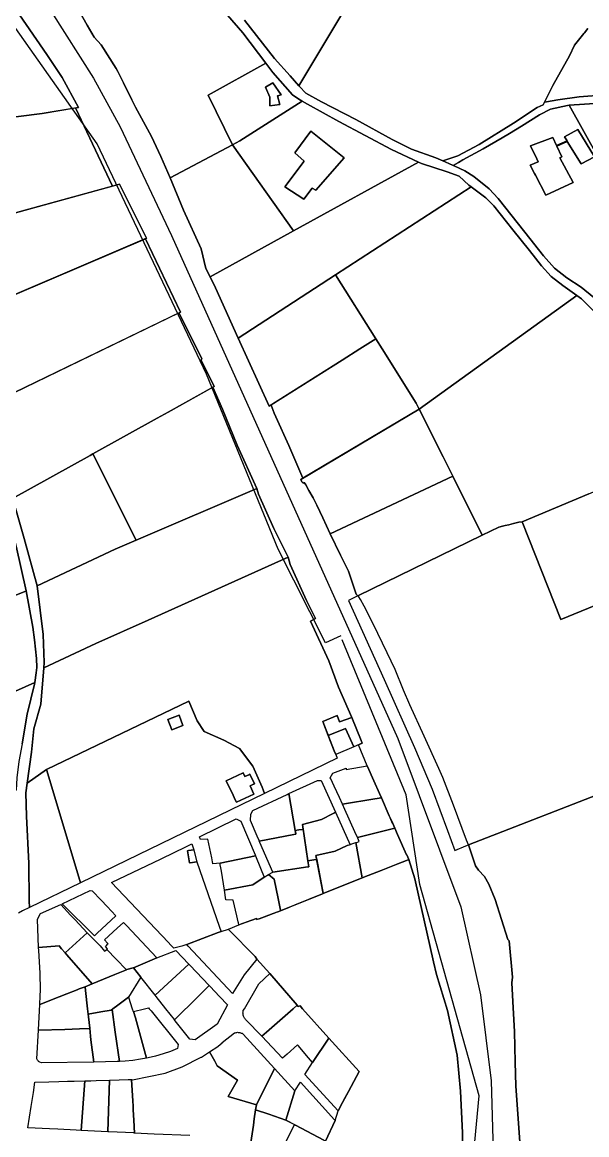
# Model space of a CAD drawing. Header units: metres. Extents: x 3 to 1027712, y 40 to 4430649.
# Drawn here: x 511959 to 512282, y 4409849 to 4410487 of the extents above; entities that cross this region are included whole.
import ezdxf

# ---------------------------------------------------------------- set-up
doc = ezdxf.new("R2010")
doc.units = ezdxf.units.M
doc.header["$MEASUREMENT"] = 0
doc.layers.add('A.ES.SDGC.CP.07003.cadastralparcel — CadastralParcel', color=1, linetype='Continuous')
doc.layers.add('Carreteras_5_km', color=2, linetype='Continuous', lineweight=30)
doc.layers.add('Tuberias_distribucion_agua_ABAQUA', color=5, linetype='Continuous', lineweight=30)

msp = doc.modelspace()

# ---------------------------------------------------------------- linework, layer by layer
at = {"layer": 'A.ES.SDGC.CP.07003.cadastralparcel — CadastralParcel', "color": 7, "linetype": 'Continuous', "flags": 128}
for points in [[(512162.46, 4410526.38), (512117.17, 4410450.71), (512112.26, 4410456.38), (512103.37, 4410466.28), (512086.21, 4410488.32)], [(512282.85, 4410483.52), (512280.93, 4410481.14), (512280.52, 4410480.63), (512275.09, 4410473.94), (512272.25, 4410467.93), (512262.84, 4410450.81), (512257.97, 4410441.28), (512257.2, 4410439.78), (512257.2, 4410439.78), (512253.74, 4410438.2), (512240.17, 4410429.31), (512220.62, 4410417.06), (512208.37, 4410410.5), (512199.74, 4410407.63), (512195.69, 4410409.34), (512181.71, 4410414.33), (512170.68, 4410419.84), (512149.84, 4410431.48), (512130.23, 4410441.48), (512121.25, 4410446.58), (512117.57, 4410450.25), (512117.17, 4410450.71), (512162.46, 4410526.38)], [(512211.25, 4409830.35), (512211.04, 4409850.55), (512209.84, 4409874.42), (512207.97, 4409895.04), (512202.39, 4409920.65), (512196.09, 4409941.16), (512194.37, 4409948.48), (512183.68, 4409996.14), (512180.24, 4410007.15), (512179.05, 4410009.82), (512179.02, 4410009.88), (512173.79, 4410021.56), (512172.22, 4410025.06), (512171.04, 4410027.74), (512170.57, 4410028.79), (512170.43, 4410029.12), (512169.2, 4410031.92), (512169.06, 4410032.24), (512165.13, 4410041.16), (512164.54, 4410042.51), (512163.47, 4410044.95), (512162.73, 4410046.63), (512161.05, 4410050.45), (512160.27, 4410052.22), (512156.65, 4410060.43), (512156.43, 4410060.92), (512151.52, 4410072.95), (512153.52, 4410073.82), (512152.91, 4410075.36), (512147.68, 4410088.51), (512140, 4410105.98), (512134.38, 4410120.97), (512123.93, 4410143.88), (512126.88, 4410145.35), (512121.72, 4410155.66), (512112.35, 4410176.29), (512111.15, 4410180.54), (512102.97, 4410196.91), (512094.07, 4410216.6), (512093.26, 4410219.89), (512081.88, 4410244.72), (512073.44, 4410265.35), (512068.06, 4410277.89), (512068.82, 4410278.31), (512061.25, 4410293.47), (512061.72, 4410294.41), (512048.54, 4410320.49), (512049.38, 4410320.89), (512029.37, 4410363), (512030.04, 4410363.28), (512014.42, 4410394.34), (512010.51, 4410393.26), (511989.37, 4410438.06), (511991.03, 4410438.34), (511981.59, 4410455.44), (511972.86, 4410468.58), (511955.08, 4410494.47)], [(512076.45, 4410491.14), (512085.09, 4410481.02), (512098.39, 4410463.67), (512065.36, 4410445.31), (512079.21, 4410416.93), (512043.48, 4410397.98), (512043.48, 4410397.98), (512038.24, 4410410.24), (512032.84, 4410421.72), (512023.75, 4410438.49), (512021.5, 4410442.74), (512016.76, 4410452.39), (512013.52, 4410458.88), (512012.64, 4410460.68), (512003.93, 4410474.26), (511999.99, 4410478.61), (511995.93, 4410485.51), (511990.07, 4410495.99)], [(511990.07, 4410495.99), (511995.93, 4410485.51), (511999.99, 4410478.61), (512003.93, 4410474.26), (512012.64, 4410460.68), (512013.52, 4410458.88), (512016.76, 4410452.39), (512021.5, 4410442.74), (512023.75, 4410438.49), (512032.84, 4410421.72), (512038.24, 4410410.24), (512043.48, 4410397.98), (512051.25, 4410379.49), (512061.24, 4410357.32), (512063.99, 4410346), (512066.4, 4410341.29), (512069.52, 4410334.92), (512082.44, 4410305.98), (512100.34, 4410267.12), (512100.34, 4410267.12), (512101.36, 4410267.77), (512101.4, 4410267.67), (512103.21, 4410263.08), (512104.02, 4410261.02), (512111.59, 4410244.43), (512119.58, 4410225.71), (512118.49, 4410225.06), (512119.06, 4410223.71), (512119.82, 4410222.91), (512120.32, 4410223.38), (512121.17, 4410221.91), (512122.98, 4410218.78), (512125.45, 4410214.52), (512127.48, 4410210.23), (512130.91, 4410203.03), (512135.22, 4410193.93), (512135.28, 4410193.79), (512141.14, 4410181.66), (512145.72, 4410172.42), (512150.03, 4410159.2), (512151.09, 4410158.33), (512145.64, 4410155.67), (512166.17, 4410110.38), (512183.52, 4410071.45), (512193.59, 4410047.47), (512202.42, 4410023.74), (512206.53, 4410012.4), (512212.92, 4410014.9), (512214.39, 4410015.47), (512218.38, 4410003.52), (512220.17, 4410000.99), (512223.57, 4409997.47), (512226.19, 4409993.11), (512229.69, 4409984.25), (512237.06, 4409961.33), (512237.72, 4409960.57), (512239.73, 4409939.76), (512239.2, 4409936.51), (512240.17, 4409918.67), (512240.72, 4409908.64), (512241.21, 4409890.9), (512241.49, 4409877.35), (512243.99, 4409842.49)], [(512286.25, 4410321.42), (512279.1, 4410328.56), (512276.43, 4410330.51), (512268.48, 4410336.32), (512261.74, 4410341.42), (512256.22, 4410347.54), (512249.48, 4410356.32), (512239.88, 4410368.16), (512228.99, 4410381.95), (512224.29, 4410386.44), (512215.97, 4410392.82), (512214.69, 4410393.79), (512209.18, 4410398.89), (512202.23, 4410401.34), (512187.53, 4410406.24), (512185.85, 4410407.02), (512170.37, 4410414.2), (512140.14, 4410430.33), (512122.27, 4410440.2), (512119.12, 4410441.97), (512117.16, 4410443.06), (512113.69, 4410445.51), (512102.45, 4410458.37), (512098.39, 4410463.67), (512085.09, 4410481.02), (512076.45, 4410491.14)], [(512086.21, 4410488.32), (512103.37, 4410466.28), (512112.26, 4410456.38), (512117.17, 4410450.71), (512117.57, 4410450.25), (512121.25, 4410446.58), (512130.23, 4410441.48), (512149.84, 4410431.48), (512170.68, 4410419.84), (512181.71, 4410414.33), (512195.69, 4410409.34), (512199.74, 4410407.63), (512203.16, 4410406.18), (512205.7, 4410405.11), (512206.31, 4410404.85), (512209.52, 4410403.36), (512212.44, 4410401.99), (512217.54, 4410398.73), (512226.33, 4410391.59), (512231.43, 4410386.07), (512246.75, 4410366.89), (512257.37, 4410353.21), (512263.79, 4410346.15), (512270.74, 4410340.64), (512278.91, 4410335.33), (512286.26, 4410329.41)], [(512292.92, 4410445.58), (512277.81, 4410444.44), (512265.59, 4410442.63), (512259.15, 4410441.49), (512257.97, 4410441.28), (512262.84, 4410450.81), (512272.25, 4410467.93), (512275.09, 4410473.94), (512280.52, 4410480.63), (512280.93, 4410481.14), (512282.85, 4410483.52)], [(512289.66, 4410440.77), (512272.21, 4410439.55), (512271.15, 4410439.48), (512261.44, 4410437.32), (512255.18, 4410434.08), (512244.73, 4410427.56), (512237.9, 4410423.3), (512233.79, 4410420.94), (512222.79, 4410414.67), (512211.2, 4410408.18), (512208.7, 4410406.78), (512205.7, 4410405.11), (512203.16, 4410406.18), (512199.74, 4410407.63), (512208.37, 4410410.5), (512220.62, 4410417.06), (512240.17, 4410429.31), (512253.74, 4410438.2), (512257.2, 4410439.78), (512257.97, 4410441.28), (512259.15, 4410441.49), (512265.59, 4410442.63), (512277.81, 4410444.44), (512292.92, 4410445.58)], [(512286.26, 4410329.41), (512278.91, 4410335.33), (512270.74, 4410340.64), (512263.79, 4410346.15), (512257.37, 4410353.21), (512246.75, 4410366.89), (512231.43, 4410386.07), (512226.33, 4410391.59), (512217.54, 4410398.73), (512212.44, 4410401.99), (512209.52, 4410403.36), (512206.31, 4410404.85), (512206.31, 4410404.85), (512205.7, 4410405.11), (512208.7, 4410406.78), (512211.2, 4410408.18), (512222.79, 4410414.67), (512233.79, 4410420.94), (512237.9, 4410423.3), (512244.73, 4410427.56), (512255.18, 4410434.08), (512261.44, 4410437.32), (512271.15, 4410439.48), (512272.21, 4410439.55), (512306.71, 4410377.48)], [(512283.35, 4410216.79), (512245.28, 4410200.73), (512243.2, 4410200.5), (512240.15, 4410199.73), (512237.64, 4410199.1), (512235.43, 4410198.55), (512234, 4410198.19), (512231.77, 4410197.62), (512222.37, 4410193.05), (512205.42, 4410226.93), (512199.88, 4410237.98), (512186.19, 4410265.35), (512276.43, 4410330.51), (512279.1, 4410328.56), (512286.25, 4410321.42)], [(511954.98, 4410208.58), (511959.9, 4410191.27), (511967.38, 4410164.12), (511970.71, 4410136.15), (511971.36, 4410120.1), (511971.11, 4410117.07), (511969.4, 4410096.18), (511965.47, 4410082.09), (511964.15, 4410068.66), (511961.66, 4410050.92), (511960.88, 4410045.4), (511961.21, 4410031.97), (511962.52, 4410004.77), (511962.85, 4409983.42), (511962.91, 4409979.59), (511958.96, 4409977.67), (511956.74, 4409976.44)], [(512300.94, 4410049.26), (512214.39, 4410015.47), (512213.39, 4410018.16), (512205.85, 4410038.38), (512199.73, 4410054.12), (512197.4, 4410059.31), (512189.1, 4410077.8), (512180.87, 4410095.87), (512177.25, 4410104.17), (512172.35, 4410116), (512167.84, 4410125.72), (512159.89, 4410142.17), (512154.71, 4410152.4), (512152.54, 4410156.3), (512151.6, 4410157.8), (512151.09, 4410158.33), (512222.37, 4410193.05), (512231.77, 4410197.62), (512234, 4410198.19), (512235.43, 4410198.55), (512237.64, 4410199.1), (512240.15, 4410199.73), (512243.2, 4410200.5), (512245.28, 4410200.73), (512245.28, 4410200.73), (512267.32, 4410144.84), (512313.98, 4410163.92)], [(511958.69, 4410073.52), (511961.64, 4410090.45), (511965.84, 4410107.64), (511966.05, 4410108.72), (511966.05, 4410108.72), (511966.7, 4410114.08), (511967.08, 4410117.26), (511966.92, 4410122.48), (511965.74, 4410133.17), (511964.95, 4410140.32), (511960.97, 4410161.1), (511955.41, 4410186.79)], [(511947.76, 4410155.57), (511959.28, 4410160.39), (511960.86, 4410161.05), (511960.97, 4410161.1), (511964.95, 4410140.32), (511965.74, 4410133.17), (511966.92, 4410122.48), (511967.08, 4410117.26), (511966.7, 4410114.08), (511966.05, 4410108.72), (511966.05, 4410108.72), (511932.64, 4410093.81)], [(512329.65, 4409820.85), (512263.52, 4409755.73), (512261.9, 4409759.8), (512259.16, 4409776.26), (512253.24, 4409788.75), (512246.76, 4409795.45), (512245.47, 4409821.92), (512243.99, 4409842.49), (512241.49, 4409877.35), (512241.21, 4409890.9), (512240.72, 4409908.64), (512240.17, 4409918.67), (512239.2, 4409936.51), (512239.73, 4409939.76), (512237.72, 4409960.57), (512237.06, 4409961.33), (512229.69, 4409984.25), (512226.19, 4409993.11), (512223.57, 4409997.47), (512220.17, 4410000.99), (512218.38, 4410003.52), (512214.39, 4410015.47), (512300.94, 4410049.26)], [(512132.49, 4409845.73), (512138.07, 4409857.58), (512139.75, 4409863.15), (512142.24, 4409867.8), (512142.86, 4409868.96), (512145.67, 4409874.2), (512151.75, 4409885.56), (512134.51, 4409904.78), (512119.42, 4409921.61), (512118, 4409923.19), (512116.88, 4409922.8), (512116.22, 4409923.58), (512100.69, 4409941.87), (512093.21, 4409950), (512092.3, 4409951.6), (512077.23, 4409966.88), (512076.89, 4409967.23), (512082.88, 4409969.71), (512087.01, 4409971.17), (512093.06, 4409973.3), (512093.24, 4409972.8), (512093.96, 4409973.06), (512094.45, 4409973.23), (512097.65, 4409974.36), (512102.61, 4409976.12), (512105.11, 4409977.13), (512105.24, 4409977.18), (512105.38, 4409977.24), (512105.52, 4409977.29), (512106.79, 4409977.81), (512111.82, 4409979.84), (512112.33, 4409980.04), (512130.81, 4409987.5), (512131.21, 4409987.66), (512154.54, 4409997.08), (512159.45, 4409998.97), (512164.34, 4410000.86), (512174.06, 4410004.61), (512178.85, 4410006.58), (512180.24, 4410007.15), (512183.68, 4409996.14), (512183.68, 4409996.14), (512194.37, 4409948.48), (512196.09, 4409941.16), (512202.39, 4409920.65), (512207.97, 4409895.04), (512209.84, 4409874.42), (512211.04, 4409850.55), (512211.25, 4409830.35)], [(512054.87, 4409848.87), (512034.43, 4409849.72), (512023.15, 4409850.35), (512022.74, 4409857.77), (512022.42, 4409863.63), (512022.25, 4409866.56), (512022.2, 4409868.02), (512022.16, 4409868.19), (512022.14, 4409868.58), (512021.46, 4409880.94), (512021.46, 4409880.94), (512022, 4409880.91), (512040.61, 4409884.68), (512050.34, 4409888.22), (512061.3, 4409893.76), (512061.46, 4409893.84), (512066.15, 4409896.82), (512067.65, 4409894.17), (512069.13, 4409891.52), (512070.53, 4409888.82), (512082.16, 4409880.57), (512076.78, 4409871.3), (512092.93, 4409866.57), (512092.51, 4409863.73), (512091.73, 4409858.49), (512091.19, 4409854.89), (512090.43, 4409849.8), (512089.13, 4409841.03)]]:
    msp.add_lwpolyline(points, dxfattribs=at)
for points in [[(511991.03, 4410438.34), (511970.3, 4410434.83), (511942.94, 4410431.48), (511931.97, 4410430.14), (511885.21, 4410425.63), (511884.62, 4410437.28), (511883.61, 4410456), (511886.27, 4410481.92), (511888.8, 4410488.47), (511904.97, 4410510.33), (511905.88, 4410514.18), (511917.63, 4410514.46), (511939.76, 4410515.06), (511940.41, 4410515.15), (511955.08, 4410494.47), (511972.86, 4410468.58), (511981.59, 4410455.44), (511991.03, 4410438.34)], [(512079.21, 4410416.93), (512065.36, 4410445.31), (512098.39, 4410463.67), (512102.45, 4410458.37), (512113.69, 4410445.51), (512117.16, 4410443.06), (512119.12, 4410441.97), (512083.38, 4410419.14), (512079.21, 4410416.93)], [(512107.08, 4410445.61), (512105.05, 4410444.87), (512106.34, 4410439.98), (512100.7, 4410439.15), (512100.61, 4410444.23), (512098.12, 4410449.95), (512102.27, 4410452.44), (512107.08, 4410445.61)], [(512107.08, 4410445.61), (512102.27, 4410452.44), (512098.12, 4410449.95), (512100.61, 4410444.23), (512100.7, 4410439.15), (512106.34, 4410439.98), (512105.05, 4410444.87), (512107.08, 4410445.61)], [(512374.96, 4410388.12), (512313.12, 4410366.76), (512306.71, 4410377.48), (512272.21, 4410439.55), (512289.66, 4410440.77), (512293.88, 4410440.87), (512296.3, 4410440.92), (512298.72, 4410440.97), (512304.3, 4410441.1), (512317.17, 4410441.4), (512318.16, 4410441.42), (512351.84, 4410443.14), (512374.29, 4410443.57), (512377.32, 4410443.3), (512414.07, 4410383.11), (512409.88, 4410381.53), (512402.16, 4410378.62), (512393.86, 4410375.49), (512381.98, 4410371.01), (512374.96, 4410388.12)], [(512010.51, 4410393.26), (511954.88, 4410377.9), (511952.23, 4410377.16), (511942.94, 4410431.48), (511970.3, 4410434.83), (511989.37, 4410438.06), (512010.51, 4410393.26)], [(512114.19, 4410367.58), (512079.21, 4410416.93), (512083.38, 4410419.14), (512119.12, 4410441.97), (512122.27, 4410440.2), (512140.14, 4410430.33), (512170.37, 4410414.2), (512185.85, 4410407.02), (512114.19, 4410367.58)], [(512120.08, 4410385.8), (512109.3, 4410392.73), (512120.34, 4410407.6), (512114.95, 4410412.22), (512124.19, 4410424.78), (512143.18, 4410409.4), (512127.01, 4410390.93), (512124.96, 4410391.96), (512120.08, 4410385.8)], [(512120.34, 4410407.6), (512109.3, 4410392.73), (512120.08, 4410385.8), (512124.96, 4410391.96), (512127.01, 4410390.93), (512143.18, 4410409.4), (512124.19, 4410424.78), (512114.95, 4410412.22), (512120.34, 4410407.6)], [(512253.51, 4410408.8), (512249.99, 4410416.27), (512262.84, 4410421.11), (512264.92, 4410416.45), (512270.89, 4410419.09), (512269.43, 4410421.44), (512277.05, 4410425.58), (512286.73, 4410409.97), (512279.07, 4410405.92), (512271.06, 4410418.81), (512265.09, 4410416.05), (512267.88, 4410409.9), (512266.77, 4410409.33), (512274.49, 4410395.3), (512258.83, 4410387.99), (512252.78, 4410399.57), (512252.34, 4410400.41), (512249.8, 4410405.18), (512254.31, 4410407.09), (512253.51, 4410408.8)], [(512253.51, 4410408.8), (512254.31, 4410407.09), (512249.8, 4410405.18), (512252.34, 4410400.41), (512252.78, 4410399.57), (512258.83, 4410387.99), (512274.49, 4410395.3), (512266.77, 4410409.33), (512267.88, 4410409.9), (512265.09, 4410416.05), (512271.06, 4410418.81), (512279.07, 4410405.92), (512286.73, 4410409.97), (512277.05, 4410425.58), (512269.43, 4410421.44), (512270.89, 4410419.09), (512264.92, 4410416.45), (512262.84, 4410421.11), (512249.99, 4410416.27), (512253.51, 4410408.8)], [(512066.4, 4410341.29), (512063.99, 4410346), (512061.24, 4410357.32), (512051.25, 4410379.49), (512043.48, 4410397.98), (512079.21, 4410416.93), (512114.19, 4410367.58), (512066.4, 4410341.29)], [(512082.44, 4410305.98), (512069.52, 4410334.92), (512066.4, 4410341.29), (512114.19, 4410367.58), (512185.85, 4410407.02), (512187.53, 4410406.24), (512202.23, 4410401.34), (512209.18, 4410398.89), (512214.69, 4410393.79), (512215.97, 4410392.82), (512138.31, 4410342.32), (512082.44, 4410305.98)], [(512030.04, 4410363.28), (511917.95, 4410315.39), (511909.11, 4410331.68), (511901.7, 4410348.28), (511896.68, 4410361.68), (511949.63, 4410376.44), (511952.23, 4410377.16), (511954.88, 4410377.9), (512014.42, 4410394.34), (512030.04, 4410363.28)], [(512161.37, 4410305.58), (512138.31, 4410342.32), (512215.97, 4410392.82), (512224.29, 4410386.44), (512228.99, 4410381.95), (512239.88, 4410368.16), (512249.48, 4410356.32), (512256.22, 4410347.54), (512261.74, 4410341.42), (512268.48, 4410336.32), (512276.43, 4410330.51), (512186.19, 4410265.35), (512184.47, 4410268.79), (512164.91, 4410299.95), (512161.37, 4410305.58)], [(512049.38, 4410320.89), (511954.39, 4410274.91), (511936.84, 4410264.13), (511935.33, 4410266.97), (511932.96, 4410276.76), (511920.83, 4410309.85), (511919.71, 4410312.16), (511917.95, 4410315.39), (512029.37, 4410363), (512049.38, 4410320.89)], [(512100.34, 4410267.12), (512082.44, 4410305.98), (512138.31, 4410342.32), (512161.37, 4410305.58), (512152.25, 4410299.83), (512142.07, 4410293.42), (512100.34, 4410267.12)], [(512068.82, 4410278.31), (512042.4, 4410263.63), (512036.01, 4410260.08), (511999.28, 4410239.66), (511997.66, 4410238.76), (511953.2, 4410214.05), (511948.57, 4410228.24), (511943.87, 4410243.84), (511936.84, 4410264.13), (511954.39, 4410274.91), (512048.54, 4410320.49), (512061.72, 4410294.41), (512061.25, 4410293.47), (512068.82, 4410278.31)], [(512103.21, 4410263.08), (512101.4, 4410267.67), (512101.36, 4410267.77), (512142.07, 4410293.42), (512152.25, 4410299.83), (512161.37, 4410305.58), (512164.91, 4410299.95), (512184.47, 4410268.79), (512186.19, 4410265.35), (512119.58, 4410225.71), (512111.59, 4410244.43), (512104.02, 4410261.02), (512103.21, 4410263.08)], [(512093.26, 4410219.89), (512024.11, 4410190.3), (511999.28, 4410239.66), (512036.01, 4410260.08), (512042.4, 4410263.63), (512068.06, 4410277.89), (512073.44, 4410265.35), (512081.88, 4410244.72), (512093.26, 4410219.89)], [(512135.28, 4410193.79), (512135.22, 4410193.93), (512130.91, 4410203.03), (512127.48, 4410210.23), (512125.45, 4410214.52), (512122.98, 4410218.78), (512121.17, 4410221.91), (512120.32, 4410223.38), (512119.82, 4410222.91), (512119.06, 4410223.71), (512118.49, 4410225.06), (512186.19, 4410265.35), (512199.88, 4410237.98), (512205.42, 4410226.93), (512135.28, 4410193.79)], [(511954.98, 4410208.58), (511953.2, 4410214.05), (511997.66, 4410238.76), (511999.28, 4410239.66), (512024.11, 4410190.3), (512011.96, 4410185.1), (511967.38, 4410164.12), (511959.9, 4410191.27), (511954.98, 4410208.58)], [(512283.35, 4410216.79), (512328.99, 4410236.35), (512329.09, 4410236.09), (512345.55, 4410193.63), (512349.51, 4410182.75), (512312.81, 4410166.58), (512313.98, 4410163.92), (512267.32, 4410144.84), (512245.28, 4410200.73), (512283.35, 4410216.79)], [(512151.09, 4410158.33), (512150.03, 4410159.2), (512145.72, 4410172.42), (512141.14, 4410181.66), (512135.28, 4410193.79), (512205.42, 4410226.93), (512222.37, 4410193.05), (512151.09, 4410158.33)], [(512111.15, 4410180.54), (512030.89, 4410144.42), (512000.87, 4410130.93), (511971.11, 4410117.07), (511971.36, 4410120.1), (511970.71, 4410136.15), (511967.38, 4410164.12), (512011.96, 4410185.1), (512024.11, 4410190.3), (512093.26, 4410219.89), (512094.07, 4410216.6), (512102.97, 4410196.91), (512111.15, 4410180.54)], [(511891.39, 4410179.21), (511893.76, 4410180.55), (511923.11, 4410197.11), (511935.2, 4410203.94), (511941.79, 4410207.64), (511948.85, 4410211.62), (511955.41, 4410186.79), (511960.97, 4410161.1), (511960.86, 4410161.05), (511959.28, 4410160.39), (511947.76, 4410155.57), (511916.28, 4410142.39), (511914.46, 4410141.63), (511913.11, 4410140.91), (511908.78, 4410148.47), (511907.41, 4410150.86), (511902.15, 4410158.91), (511902.12, 4410158.97), (511900.41, 4410161.72), (511894.1, 4410171.85), (511891.33, 4410176.3), (511891.29, 4410176.36), (511890.04, 4410178.38), (511891.39, 4410179.21)], [(512147.68, 4410088.51), (512140.53, 4410086.14), (512139.15, 4410089.7), (512131.01, 4410086.33), (512137.57, 4410069.51), (512138.44, 4410067.28), (512139.18, 4410065.17), (512097.66, 4410045.01), (512096.86, 4410047.1), (512096.3, 4410048.58), (512090.94, 4410060.75), (512083.22, 4410070.84), (512074.22, 4410075.5), (512063.05, 4410080.47), (512059.01, 4410086.67), (512054.16, 4410097.9), (511972.67, 4410058.73), (511961.66, 4410050.92), (511964.15, 4410068.66), (511965.47, 4410082.09), (511969.4, 4410096.18), (511971.11, 4410117.07), (512000.87, 4410130.93), (512030.89, 4410144.42), (512111.15, 4410180.54), (512112.35, 4410176.29), (512121.72, 4410155.66), (512126.88, 4410145.35), (512123.93, 4410143.88), (512134.38, 4410120.97), (512140, 4410105.98), (512147.68, 4410088.51)], [(511955.32, 4410046.82), (511950.35, 4410045.49), (511947.06, 4410044.61), (511946.61, 4410045.68), (511946.03, 4410047.03), (511944.25, 4410051.22), (511938.79, 4410064.03), (511936.56, 4410070.36), (511929.41, 4410087.03), (511929.34, 4410092.4), (511930.3, 4410092.76), (511932.64, 4410093.81), (511966.05, 4410108.72), (511965.84, 4410107.64), (511961.64, 4410090.45), (511958.69, 4410073.52), (511956.92, 4410063.35), (511955.74, 4410053.91), (511955.32, 4410046.82)], [(512090.94, 4410060.75), (512096.3, 4410048.58), (512096.86, 4410047.1), (512097.66, 4410045.01), (511992.18, 4409993.8), (511991.19, 4409997.1), (511972.67, 4410058.73), (512054.16, 4410097.9), (512059.01, 4410086.67), (512063.05, 4410080.47), (512074.22, 4410075.5), (512083.22, 4410070.84), (512090.94, 4410060.75)], [(512044.57, 4410081.55), (512042.25, 4410087.4), (512048.69, 4410089.91), (512050.87, 4410083.96), (512044.57, 4410081.55)], [(512044.57, 4410081.55), (512050.87, 4410083.96), (512048.69, 4410089.91), (512042.25, 4410087.4), (512044.57, 4410081.55)], [(512134.14, 4410078.29), (512131.01, 4410086.33), (512139.15, 4410089.7), (512140.53, 4410086.14), (512147.68, 4410088.51), (512152.91, 4410075.36), (512153.52, 4410073.82), (512148.78, 4410071.76), (512144.07, 4410082.34), (512134.14, 4410078.29)], [(512148.78, 4410071.76), (512138.44, 4410067.28), (512137.57, 4410069.51), (512134.14, 4410078.29), (512144.07, 4410082.34), (512148.78, 4410071.76)], [(512144.36, 4410059.06), (512144.43, 4410058.71), (512156.43, 4410060.92), (512156.65, 4410060.43), (512160.27, 4410052.22), (512161.05, 4410050.45), (512162.73, 4410046.63), (512163.47, 4410044.95), (512164.54, 4410042.51), (512160.73, 4410041.88), (512142.25, 4410038.81), (512142.18, 4410038.97), (512140.5, 4410042.61), (512137.49, 4410049.14), (512135.51, 4410053.42), (512135.29, 4410053.9), (512136.7, 4410056.74), (512144.29, 4410059.46), (512144.36, 4410059.06)], [(511961.21, 4410031.97), (511960.88, 4410045.4), (511961.66, 4410050.92), (511972.67, 4410058.73), (511991.19, 4409997.1), (511992.18, 4409993.8), (511962.91, 4409979.59), (511962.85, 4409983.42), (511962.52, 4410004.77), (511961.21, 4410031.97)], [(512091.56, 4410044.65), (512081.51, 4410040.02), (512080.83, 4410041.42), (512079.56, 4410044.04), (512075.6, 4410052.17), (512085.3, 4410056.89), (512086.37, 4410054.68), (512088.56, 4410055.75), (512088.85, 4410055.89), (512089.14, 4410056.03), (512091.81, 4410050.54), (512091.52, 4410050.4), (512091.23, 4410050.26), (512089.3, 4410049.31), (512091.56, 4410044.65)], [(512081.51, 4410040.02), (512091.56, 4410044.65), (512089.3, 4410049.31), (512091.23, 4410050.26), (512091.52, 4410050.4), (512091.81, 4410050.54), (512089.14, 4410056.03), (512088.85, 4410055.89), (512088.56, 4410055.75), (512086.37, 4410054.68), (512085.3, 4410056.89), (512075.6, 4410052.17), (512079.56, 4410044.04), (512080.83, 4410041.42), (512081.51, 4410040.02)], [(512119.35, 4410027.15), (512119.73, 4410024.55), (512119.55, 4410024.52), (512119.11, 4410024.45), (512117.2, 4410024.15), (512115.19, 4410023.82), (512111.55, 4410044.91), (512127.89, 4410052.51), (512129.3, 4410052.51), (512130.06, 4410052.51), (512138.26, 4410034.24), (512137.68, 4410033.94), (512136.89, 4410033.53), (512130.2, 4410030.06), (512119.35, 4410027.15)], [(512089.59, 4410029.56), (512089.77, 4410033.2), (512090.97, 4410035.34), (512110.66, 4410044.5), (512111.55, 4410044.91), (512115.19, 4410023.82), (512115.5, 4410022.02), (512115.56, 4410021.68), (512114.45, 4410021.47), (512094.61, 4410017.72), (512094.48, 4410018.02), (512093.36, 4410020.62), (512089.59, 4410029.56)], [(512160.73, 4410041.88), (512164.54, 4410042.51), (512169.06, 4410032.24), (512171.04, 4410027.74), (512172.22, 4410025.06), (512150.9, 4410019.68), (512150.84, 4410019.83), (512149.37, 4410023.07), (512143.59, 4410035.85), (512142.25, 4410038.81), (512160.73, 4410041.88)], [(512122.42, 4410006.39), (512119.35, 4410027.15), (512130.2, 4410030.06), (512136.89, 4410033.53), (512137.68, 4410033.94), (512138.26, 4410034.24), (512146.6, 4410015.65), (512146.03, 4410015.46), (512144.97, 4410015.09), (512138.07, 4410011.93), (512127.04, 4410009.47), (512127.47, 4410007.21), (512127.08, 4410007.15), (512122.42, 4410006.39)], [(512068.02, 4410004.61), (512067.99, 4410004.77), (512067.77, 4410005.89), (512067.32, 4410008.17), (512065.21, 4410018.89), (512060.89, 4410018.67), (512060.38, 4410020.18), (512081.34, 4410030.5), (512084.1, 4410029.2), (512092.19, 4410009.76), (512092.36, 4410009.34), (512072.12, 4410005.09), (512068.02, 4410004.61)], [(512122.42, 4410006.39), (512122.93, 4410002.94), (512122.38, 4410002.87), (512102.33, 4409999.81), (512094.97, 4410016.88), (512094.61, 4410017.72), (512114.45, 4410021.47), (512115.56, 4410021.68), (512115.5, 4410022.02), (512115.4, 4410022.62), (512115.19, 4410023.82), (512117.2, 4410024.15), (512119.11, 4410024.45), (512119.55, 4410024.52), (512119.73, 4410024.55), (512122.42, 4410006.39)], [(512150.78, 4410017.12), (512151.78, 4410017.47), (512151, 4410019.44), (512150.9, 4410019.68), (512172.22, 4410025.06), (512173.79, 4410021.56), (512179.02, 4410009.88), (512179.05, 4410009.82), (512180.24, 4410007.15), (512178.85, 4410006.58), (512174.06, 4410004.61), (512164.34, 4410000.86), (512159.45, 4409998.97), (512154.54, 4409997.08), (512153.6, 4409996.74), (512149.93, 4410016.82), (512150.78, 4410017.12)], [(512058.74, 4410005.89), (512071.63, 4409968.89), (512072.02, 4409967.75), (512072.67, 4409965.91), (512070.97, 4409965.26), (512053.02, 4409958.35), (512050.18, 4409957.44), (512049.52, 4409957.27), (512045.61, 4409956.29), (512043.98, 4409958), (512042.4, 4409959.67), (512009.88, 4409993.91), (512038.37, 4410007.62), (512052.91, 4410014.62), (512055.93, 4410016.08), (512057.13, 4410012.62), (512054.01, 4410012.24), (512053.56, 4410012.18), (512054.63, 4410005.27), (512055.05, 4410005.34), (512058.74, 4410005.89)], [(512131.21, 4409987.66), (512127.04, 4410009.47), (512138.07, 4410011.93), (512144.97, 4410015.09), (512149.93, 4410016.82), (512153.6, 4409996.74), (512154.54, 4409997.08), (512131.21, 4409987.66)], [(512053.56, 4410012.18), (512054.01, 4410012.24), (512057.13, 4410012.62), (512058.55, 4410006.44), (512058.74, 4410005.89), (512055.05, 4410005.34), (512054.63, 4410005.27), (512053.56, 4410012.18)], [(512074.6, 4409989.55), (512072.86, 4410000.49), (512072.57, 4410002.31), (512072.28, 4410004.08), (512072.12, 4410005.09), (512092.36, 4410009.34), (512092.79, 4410008.31), (512097.45, 4409997.1), (512090.88, 4409992.58), (512074.6, 4409989.55)], [(512122.42, 4410006.39), (512127.08, 4410007.15), (512127.47, 4410007.21), (512131.21, 4409987.66), (512130.81, 4409987.5), (512106.79, 4409977.81), (512106.74, 4409978.07), (512105.42, 4409984.72), (512103.2, 4409995.92), (512099.93, 4409998.48), (512102.33, 4409999.81), (512122.38, 4410002.87), (512122.93, 4410002.94), (512122.42, 4410006.39)], [(512082.49, 4409971.4), (512081.71, 4409974.8), (512079.64, 4409983.81), (512075.48, 4409983.98), (512074.6, 4409989.55), (512090.88, 4409992.58), (512097.45, 4409997.1), (512099.93, 4409998.48), (512103.2, 4409995.92), (512105.42, 4409984.72), (512106.74, 4409978.07), (512106.79, 4409977.81), (512102.61, 4409976.12), (512094.45, 4409973.23), (512093.24, 4409972.8), (512093.06, 4409973.3), (512082.88, 4409969.71), (512082.61, 4409970.89), (512082.49, 4409971.4)], [(511981.7, 4409981.8), (511997.69, 4409989.46), (511998.85, 4409989.23), (512004.01, 4409983.76), (512007.41, 4409980.16), (512012.44, 4409974.92), (512001.81, 4409964.86), (512000.19, 4409963.33), (511981.7, 4409981.8)], [(511980.82, 4409981.39), (511986.5, 4409975.31), (511989.12, 4409972.5), (511995.95, 4409965.19), (511983.44, 4409953.58), (511981.34, 4409956), (511979.93, 4409957.61), (511968.09, 4409956.68), (511967.61, 4409972.99), (511969.33, 4409976.16), (511980.82, 4409981.39)], [(512013.14, 4409967.75), (512016.83, 4409971.07), (512018.43, 4409969.37), (512035.99, 4409950.72), (512022.59, 4409945.12), (512022.42, 4409945.05), (512018.74, 4409944.05), (512018.49, 4409943.95), (512012.63, 4409950.09), (512007.32, 4409955.64), (512007.6, 4409955.85), (512006.53, 4409957.24), (512007.08, 4409957.84), (512007.89, 4409958.73), (512007.99, 4409958.84), (512007.62, 4409959.24), (512005.83, 4409961.17), (512013.14, 4409967.75)], [(511995.95, 4409965.19), (512003.29, 4409957.79), (512003.39, 4409957.67), (512005.89, 4409954.54), (512007.32, 4409955.64), (512012.63, 4409950.09), (512018.49, 4409943.95), (512011.78, 4409941.22), (511998.8, 4409935.95), (511984.4, 4409952.47), (511983.44, 4409953.58), (511995.95, 4409965.19)], [(512076.89, 4409967.23), (512077.23, 4409966.88), (512092.3, 4409951.6), (512093.21, 4409950), (512086.01, 4409941.05), (512079.21, 4409930.26), (512053.91, 4409957.4), (512053.02, 4409958.35), (512070.97, 4409965.26), (512072.67, 4409965.91), (512076.89, 4409967.23)], [(511969.09, 4409942.07), (511968.21, 4409954.91), (511968.09, 4409956.68), (511979.93, 4409957.61), (511981.34, 4409956), (511983.44, 4409953.58), (511984.4, 4409952.47), (511998.8, 4409935.95), (511994.83, 4409934.22), (511991.5, 4409932.92), (511990.22, 4409932.42), (511984.36, 4409930.14), (511979.94, 4409928.42), (511968.89, 4409924.12), (511969.16, 4409928.92), (511969.34, 4409932.19), (511969.09, 4409942.07)], [(512034.95, 4409929.34), (512026.74, 4409939.77), (512022.59, 4409945.12), (512035.99, 4409950.72), (512046.86, 4409954.92), (512054.33, 4409947.07), (512034.95, 4409929.34)], [(512018.49, 4409943.95), (512018.74, 4409944.05), (512022.42, 4409945.05), (512022.59, 4409945.12), (512026.74, 4409939.77), (512019.62, 4409928.3), (512013.58, 4409923.73), (512010.79, 4409921.61), (512009.75, 4409920.82), (512003.81, 4409919.8), (511996.57, 4409918.56), (511996.23, 4409921.61), (511995.07, 4409932.09), (511994.83, 4409934.22), (511998.8, 4409935.95), (512011.78, 4409941.22), (512018.49, 4409943.95)], [(512065.84, 4409934.99), (512065.97, 4409934.85), (512059.43, 4409928.39), (512046.08, 4409915.21), (512045.93, 4409915.4), (512041.04, 4409921.61), (512035.57, 4409928.56), (512034.95, 4409929.34), (512054.33, 4409947.07), (512054.69, 4409946.7), (512054.89, 4409946.49), (512065.84, 4409934.99)], [(512116.22, 4409923.58), (512113.98, 4409921.61), (512098.72, 4409908.2), (512095.98, 4409905.8), (512086.93, 4409915.33), (512086.76, 4409915.51), (512086.45, 4409915.85), (512086.18, 4409916.21), (512085.93, 4409916.6), (512085.73, 4409917), (512085.55, 4409917.42), (512085.42, 4409917.86), (512085.32, 4409918.3), (512085.27, 4409918.75), (512085.25, 4409919.21), (512085.27, 4409919.66), (512085.34, 4409920.11), (512085.44, 4409920.55), (512086.05, 4409921.61), (512094.29, 4409935.82), (512100.69, 4409941.87), (512116.22, 4409923.58)], [(511968.07, 4409909.57), (511968.89, 4409924.12), (511979.94, 4409928.42), (511984.36, 4409930.14), (511990.22, 4409932.42), (511991.5, 4409932.92), (511994.83, 4409934.22), (511995.07, 4409932.09), (511996.23, 4409921.61), (511996.57, 4409918.56), (511996.74, 4409917.05), (511997.45, 4409910.55), (511997.48, 4409910.23), (511991.6, 4409910.03), (511983.18, 4409909.76), (511968.06, 4409909.26), (511968.07, 4409909.57)], [(512065.97, 4409934.85), (512066.45, 4409934.35), (512071.89, 4409928.63), (512076.38, 4409923.91), (512070.4, 4409912.77), (512057.86, 4409903.82), (512054.78, 4409904.17), (512046.47, 4409914.72), (512046.08, 4409915.21), (512059.43, 4409928.39), (512065.97, 4409934.85)], [(512012.09, 4409908.14), (512010.25, 4409921.2), (512010.79, 4409921.61), (512013.58, 4409923.73), (512019.62, 4409928.3), (512021.82, 4409921.61), (512022.37, 4409919.93), (512022.57, 4409919.98), (512023.59, 4409916.35), (512030.06, 4409893.3), (512026.52, 4409892.62), (512022.12, 4409891.99), (512017.7, 4409891.56), (512014.46, 4409891.4), (512012.09, 4409908.14)], [(512009.75, 4409920.82), (512010.25, 4409921.2), (512012.09, 4409908.14), (512014.46, 4409891.4), (512013.4, 4409891.35), (512013.27, 4409891.34), (511999.76, 4409891.02), (511998.1, 4409903.8), (511997.45, 4409910.55), (511996.74, 4409917.05), (511996.57, 4409918.56), (512003.81, 4409919.8), (512009.75, 4409920.82)], [(512022.57, 4409919.98), (512028.87, 4409921.61), (512031.11, 4409922.19), (512031.57, 4409921.61), (512032.62, 4409920.31), (512048.08, 4409901.02), (512047.81, 4409898.77), (512043.67, 4409897.15), (512039.47, 4409895.72), (512035.2, 4409894.49), (512030.88, 4409893.46), (512030.06, 4409893.3), (512023.59, 4409916.35), (512022.57, 4409919.98)], [(512116.22, 4409923.58), (512116.88, 4409922.8), (512118, 4409923.19), (512119.42, 4409921.61), (512134.51, 4409904.78), (512124.99, 4409890.81), (512121.7, 4409894.74), (512117.01, 4409900.34), (512116.55, 4409900.89), (512110.66, 4409895.61), (512107.96, 4409893.19), (512095.98, 4409905.8), (512098.72, 4409908.2), (512113.98, 4409921.61), (512116.22, 4409923.58)], [(511997.48, 4409910.23), (511998.1, 4409903.8), (511999.76, 4409891.02), (511999.49, 4409891.01), (511969.74, 4409890.59), (511968.92, 4409890.91), (511968.18, 4409891.41), (511968.09, 4409891.49), (511967.58, 4409892.07), (511967.14, 4409892.84), (511968.06, 4409909.26), (511983.18, 4409909.76), (511991.6, 4409910.03), (511997.48, 4409910.23)], [(512071.02, 4409900.07), (512073.3, 4409902.14), (512073.37, 4409902.2), (512080.42, 4409907.71), (512080.84, 4409907.86), (512081.27, 4409907.97), (512081.7, 4409908.04), (512082.14, 4409908.08), (512082.58, 4409908.07), (512083.02, 4409908.03), (512083.46, 4409907.95), (512083.88, 4409907.84), (512084.3, 4409907.68), (512084.7, 4409907.5), (512085.08, 4409907.27), (512085.44, 4409907.02), (512103.26, 4409887.42), (512092.93, 4409866.57), (512076.78, 4409871.3), (512082.16, 4409880.57), (512070.53, 4409888.82), (512069.13, 4409891.52), (512067.65, 4409894.17), (512066.15, 4409896.82), (512070.91, 4409899.97), (512071.02, 4409900.07)], [(512124.99, 4409890.81), (512134.51, 4409904.78), (512151.75, 4409885.56), (512145.67, 4409874.2), (512142.24, 4409867.8), (512139.75, 4409863.15), (512120.71, 4409883.95), (512120.71, 4409883.96), (512124.99, 4409890.81)], [(512103.26, 4409887.42), (512114.92, 4409874.59), (512109.88, 4409857.71), (512100, 4409861.13), (512092.51, 4409863.73), (512092.93, 4409866.57), (512103.26, 4409887.42)], [(511988.47, 4409880.09), (511994.74, 4409880.25), (511992.53, 4409851.88), (511989.6, 4409852.03), (511979.26, 4409852.55), (511974.33, 4409852.8), (511962.07, 4409853.41), (511963.94, 4409865.59), (511965.16, 4409873.52), (511966.08, 4409879.54), (511973.98, 4409879.74), (511979.76, 4409879.88), (511984.77, 4409880), (511988.47, 4409880.09)], [(512007.87, 4409851.11), (511992.53, 4409851.88), (511994.74, 4409880.25), (511994.92, 4409880.25), (511998.1, 4409880.35), (512001.15, 4409880.45), (512008.75, 4409880.69), (512007.87, 4409851.11)], [(512019.55, 4409881.05), (512019.72, 4409881.06), (512021.46, 4409880.94), (512022.14, 4409868.58), (512022.16, 4409868.19), (512022.2, 4409868.02), (512022.25, 4409866.56), (512022.42, 4409863.63), (512022.74, 4409857.77), (512023.15, 4409850.35), (512022.9, 4409850.36), (512022.7, 4409850.37), (512008.37, 4409851.09), (512007.87, 4409851.11), (512008.75, 4409880.69), (512009.22, 4409880.71), (512019.55, 4409881.05)], [(512137.71, 4409857.98), (512138.07, 4409857.58), (512132.49, 4409845.73), (512131.85, 4409846.07), (512131.65, 4409846.18), (512115.32, 4409854.83), (512109.88, 4409857.71), (512114.92, 4409874.59), (512118.18, 4409879.48), (512137.71, 4409857.98)], [(512104.49, 4409834.69), (512099.77, 4409836.71), (512097.98, 4409837.45), (512094.46, 4409838.9), (512089.13, 4409841.03), (512090.43, 4409849.8), (512091.19, 4409854.89), (512091.73, 4409858.49), (512092.51, 4409863.73), (512100, 4409861.13), (512109.88, 4409857.71), (512114.74, 4409855.14), (512104.49, 4409834.69)], [(512131.85, 4409846.07), (512132.49, 4409845.73), (512122.83, 4409825.22), (512121.85, 4409825.75), (512120.84, 4409826.43), (512120.52, 4409826.61), (512113.94, 4409830.09), (512113.33, 4409830.41), (512105.05, 4409834.45), (512104.49, 4409834.69), (512114.74, 4409855.14), (512115.32, 4409854.83), (512131.65, 4409846.18), (512131.85, 4409846.07)]]:
    msp.add_lwpolyline(points, close=True, dxfattribs=at)
at = {"layer": 'Carreteras_5_km'}
for points in [[(511975.31, 4410493.37, 15.43), (511999.66, 4410455.18, 15), (512014.83, 4410427.18, 14.61), (512044.29, 4410364.9, 13.87)], [(512044.29, 4410364.9, 13.87), (512173.96, 4410076.6, 13.56), (512210.12, 4409979.96, 12.8), (512221.34, 4409929.65, 11.52), (512227.47, 4409880.34, 9.74), (512228.64, 4409839.86, 8.17), (512227.57, 4409811.2, 7), (512227.44, 4409807.65, 6.86)]]:
    msp.add_polyline3d(points, dxfattribs=at)
at = {"layer": 'Tuberias_distribucion_agua_ABAQUA'}
for points in [[(512141.27, 4410135.32), (512132.6, 4410131.3), (512105.5, 4410185.07), (512064.44, 4410285.4), (512001.79, 4410417.48), (511918.81, 4410534.95), (511831.18, 4410604.59), (511741.22, 4410655.81), (511636.66, 4410687.35), (511537.39, 4410704.92), (511421.61, 4410712.54), (511311.12, 4410712.54), (511231.32, 4410700.69), (511171.42, 4410685.87), (511059.66, 4410651.16)], [(512342.15, 4409539.9), (512337.49, 4409535.88), (512233.56, 4409631.98), (512201.39, 4409662.04), (512207.1, 4409732.95), (512186.15, 4409759.4), (512189.32, 4409786.5), (512213.45, 4409796.66), (512220.65, 4409871.59), (512186.57, 4409992.87), (512178.74, 4410044.31), (512142.12, 4410133)]]:
    msp.add_lwpolyline(points, dxfattribs=at)

doc.saveas('drawing.dxf')
